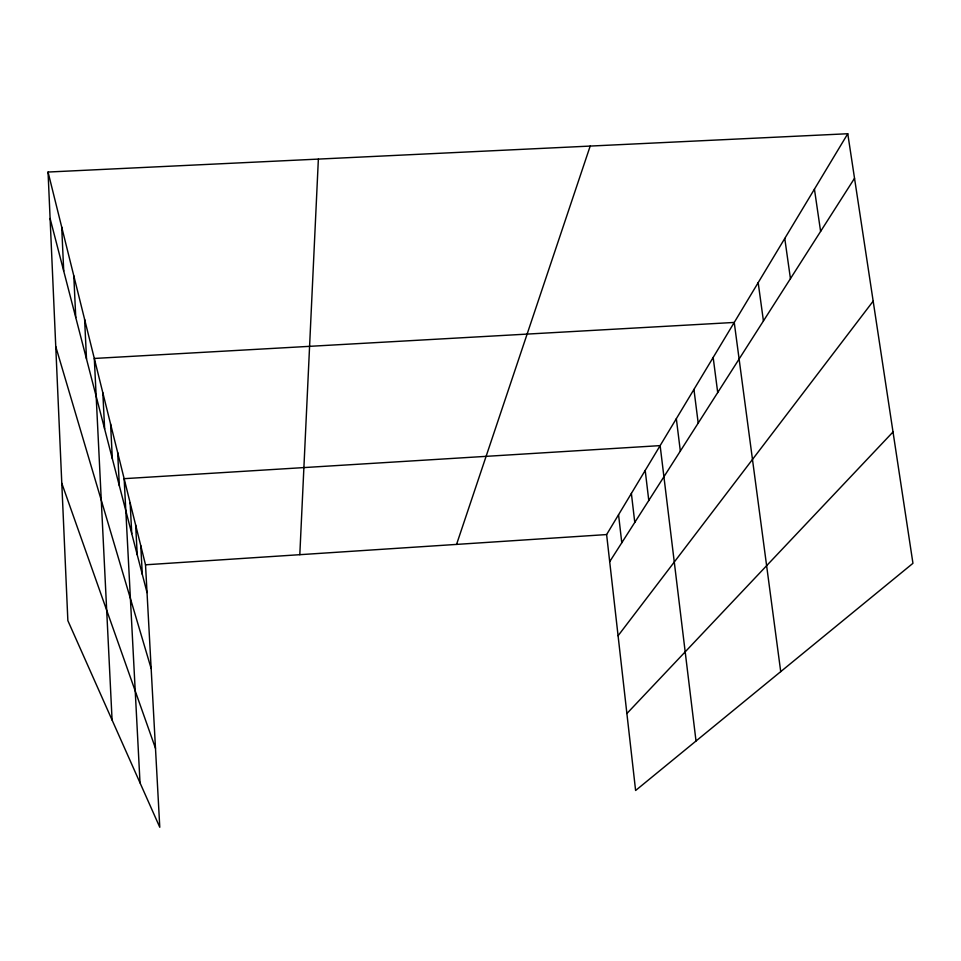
<?xml version="1.0" encoding="UTF-8"?>
<svg xmlns="http://www.w3.org/2000/svg" width="961" height="961" viewBox="0 0 961 961"><rect width="100%" height="100%" fill="white"/><g stroke="black" fill="none" stroke-linecap="round" stroke-linejoin="round"><path stroke-width="1.44" d="M299.808 554.677L318.367 159.094M456.559 544.406L590.198 146.072M847.77 133.735L912.95 563.314L635.605 790.495L606.619 534.568L847.77 133.735L48.05 172.043L67.859 620.626L159.778 827.265L145.519 564.804L48.05 172.043M609.694 561.692L854.533 178.29M618.079 635.75L873.177 301.129M626.896 713.53L893.021 431.957M145.519 564.804L606.619 534.568M61.792 483.263L155.49 748.307M55.762 346.609L151.153 668.532M50.104 218.483L147.033 592.601M814.435 189.149L820.61 231.409M784.765 238.46L790.447 278.654M758.181 282.642L763.43 320.95M780.716 671.631L734.24 322.44L94.31 358.453L112.077 720.005M713.17 357.468L717.711 392.544M693.938 389.433L698.203 423.092M676.328 418.696L680.34 451.069M696.016 741.015L660.135 445.616L124.149 478.674L140.018 782.843M645.203 470.434L648.783 500.477M631.377 493.413L634.777 522.412M618.56 514.724L621.779 542.761M140.762 545.644L142.312 574.402M135.645 525.018L137.243 554.797M130.131 502.771L131.753 533.643M117.65 452.499L119.368 485.834M110.575 423.969L112.341 458.685M102.827 392.761L104.641 428.966M84.604 319.352L86.514 359.042M73.805 275.831L75.763 317.538M61.708 227.06L63.714 271.014"/></g></svg>
